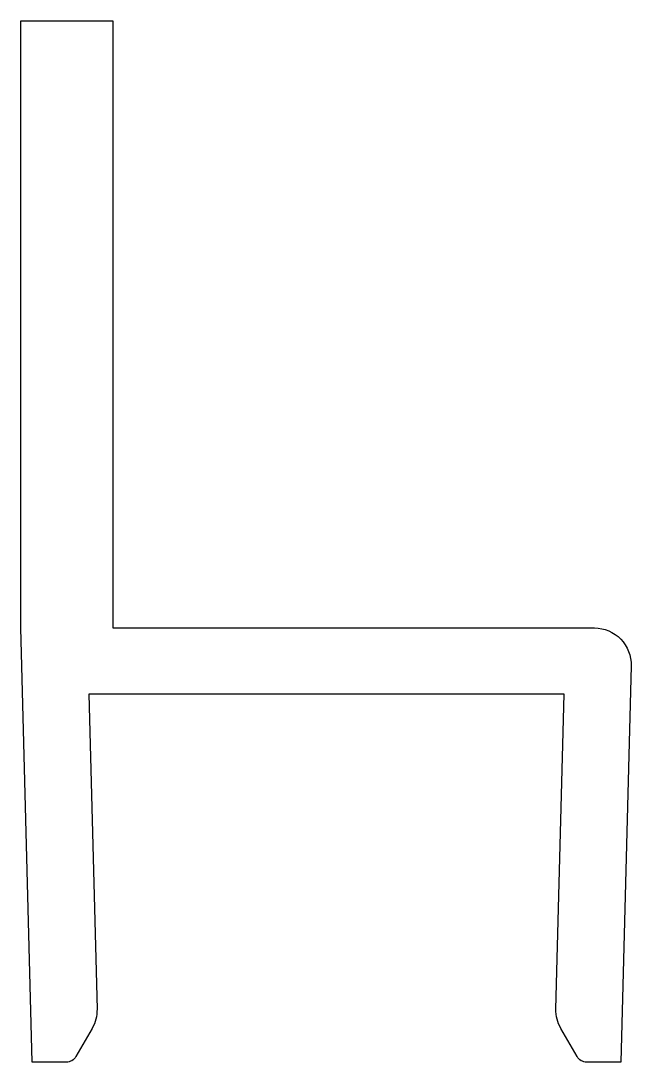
# Model space of a CAD drawing. Extents: x 179.7 to 196.3, y 219.5 to 247.8.
import ezdxf

# ---------------------------------------------------------------- set-up
doc = ezdxf.new("R2010")
doc.units = 0
doc.layers.add('1-DERECE', color=6, linetype='CONTINUOUS')

msp = doc.modelspace()

# ---------------------------------------------------------------- linework, layer by layer
at = {"layer": '1-DERECE'}
msp.add_lwpolyline([(194.811, 219.64), (194.369, 220.405, -0.138317), (194.235, 220.932), (194.459, 229.49), (181.535, 229.49), (181.759, 220.932, -0.138317), (181.626, 220.405), (181.184, 219.64, -0.267949), (180.924, 219.49), (179.997, 219.49), (179.688, 231.29), (179.688, 247.79), (182.188, 247.79), (182.188, 231.29), (195.28, 231.29, -0.421902), (196.28, 230.264), (195.998, 219.49), (195.07, 219.49, -0.267949)], format="xyb", close=True, dxfattribs=at)

doc.saveas('drawing.dxf')
